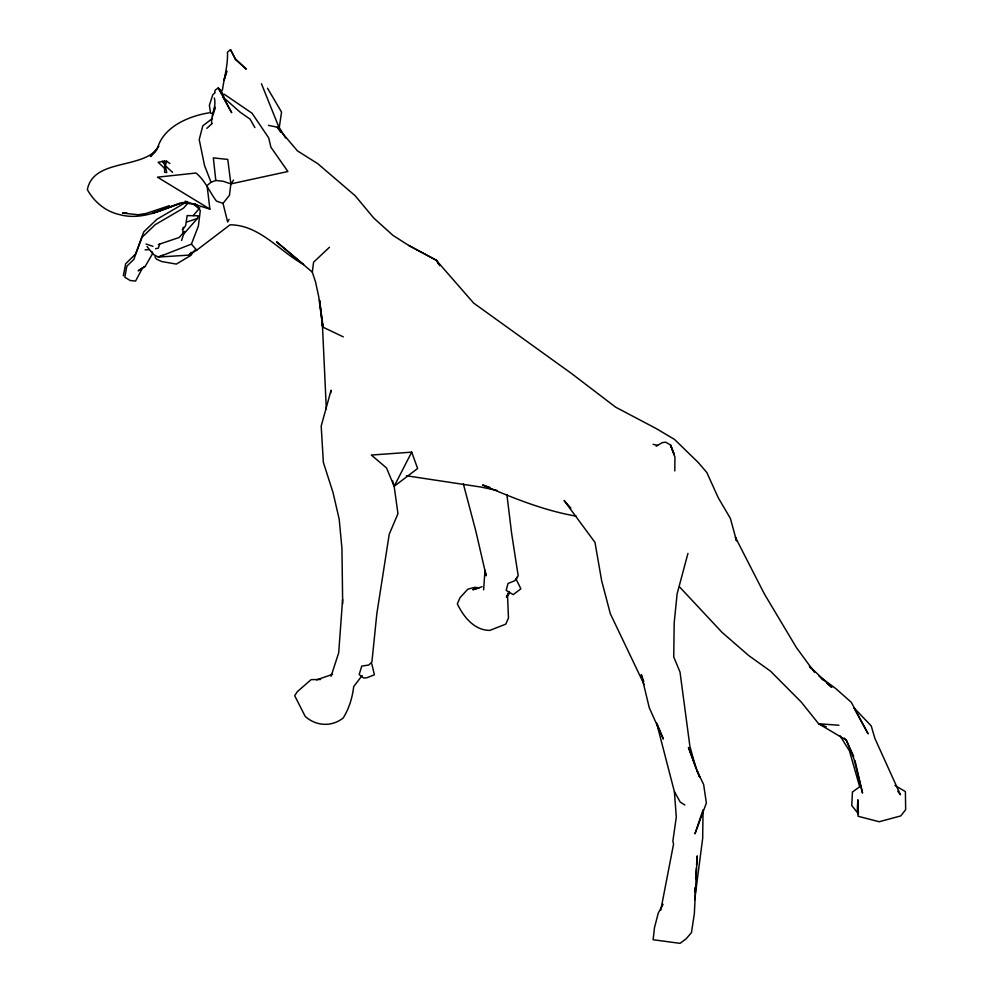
<?xml version="1.0" encoding="UTF-8"?>
<svg xmlns="http://www.w3.org/2000/svg" width="993" height="993" viewBox="0 0 993 993"><rect width="100%" height="100%" fill="white"/><g stroke="black" fill="none" stroke-linecap="round" stroke-linejoin="round"><path stroke-width="1.49" d="M222.432 90.14C224.133 77.528 228.092 65.228 227.447 52.207L230.513 49.65L235.676 59.642L246.314 69.162L235.391 58.86M182.501 229.83L185.654 225.585L187.131 215.605L198.302 215.804L197.47 218.41L183.643 234.075L182.501 229.83L183.333 227.223M483.641 589.83L484.981 570.143L486.148 575.779L475.821 531.069L463.334 483.814M694.653 892.26L694.963 887.705M695.609 878.619L696.354 868.006M696.565 864.977L697.21 855.892L694.343 913.734L691.451 932.638L686.2 938.733L680.068 943.35L653.109 939.738L654.499 927.611L658.297 913.001L663.039 904.288M342.61 599.338L338.7 652.761L331.041 676.37M674.793 470.918L674.942 457.028L670.486 444.951L665.695 442.183L662.17 442.642L656.15 446.242M215.816 180.478L213.334 157.887L227.769 159.426L230.873 183.891L229.457 195.273L223.015 203.379L216.424 201.07C209.498 191.897 205.303 180.639 196.018 173.018L157.477 177.176L209.871 209.089L207.09 185.554L211.012 182.24L215.816 180.478L223.09 181.247L230.873 183.891L287.896 171.504L270.903 147.237L268.718 137.903L251.999 113.177L224.058 94.124M694.666 899.819L702.672 838.377L703.069 809.754L694.951 833.847L706.358 803.052L703.64 784.507L696.863 770.394M343.28 336.863L322.737 327.057L318.691 296.522L315.613 282.211L312.323 272.132L313.577 262.189L329.477 247.245M330.657 393.203L331.079 390.212L321.198 426.096L323.358 462.403L333.015 492.503L339.196 519.215L341.952 548.521L342.672 603.93M279.12 128.606L281.54 112.085L267.514 88.228M164.565 168.289L158.16 162.293L164.329 161.176L166.737 172.596L164.627 172.286L164.565 168.289L166.663 161.226L169.89 163.547M123.343 275.831L125.639 263.803L135.557 254.009M660.767 910.209L673.564 844.038L672.869 841.071L676.295 817.189L674.396 791.669L656.621 723.09M687.95 553.386L677.114 593.876L674.173 623.07L673.738 656.919L680.019 672.1L689.899 746.326L696.242 769.116L688.459 747.468L699.705 777.209L696.813 770.469M157.44 148.466C163.349 126.756 188.906 116.032 209.076 112.83M159.6 244.216L158.321 248.188L155.578 248.709M214.674 92.026L215.307 90.028L218.199 87.992L221.24 90.512L223.773 96.743L218.199 87.992L231.692 112.705L223.102 97.103L240.083 112.147L250.087 119.123L254.891 127.588M181.595 240.455L183.854 233.442M226.466 71.459L223.971 80.321L227.012 71.322M213.408 112.01L215.059 107.033M212.502 116.131L215.109 108.423M136.066 252.632L143.749 231.89L156.956 219.254L185.269 202.709M152.177 251.899L153.294 254.431L158.408 257.05L191.401 244.129L198.389 226.056L200.288 210.553L194.864 203.875M509.037 591.89L506.418 597.252L509.198 591.741M392.52 480.624L394.159 486.322L411.685 452.15L371.332 455.042L386.538 467.976L394.159 486.322L397.957 513.679L389.231 534.234L376.831 613.773L371.903 662.058L368.738 665.049L361.762 666.08L359.156 674.57L363.612 677.971L366.752 677.822L374.423 674.781L371.779 663.845M151.023 251.328L152.525 253.687L145.189 266.397L142.62 267.837L135.557 281.093L130.257 280.522L124.833 277.27L126.819 266.211L133.819 259.434L142.011 237.315L155.218 224.666L183.531 208.12L187.652 203.366M229.06 219.391L227.645 221.998L223.015 203.379M193.188 215.63L199.829 207.897M509.372 593.231L507.584 596.334L508.466 618.018L505.785 624.15L489.834 630.381C474.269 630.431 463.47 616.727 457.326 603.856L460.007 597.724L467.827 589.159L474.753 587.347L479.185 587.868L472.792 589.718L482.089 586.726M516.037 579.316L517.465 576.945M192.58 252.892L190.917 255.387L176.357 264.076L161.76 261.569L156.522 259.185L154.908 256.802M230.873 183.891L233.516 180.093M362.122 675.538L353.707 686.56C352.403 697.558 349.077 708.692 343.131 718.051C331.513 727.174 315.873 726.156 305.149 716.325L294.673 695.671L297.354 691.625L311.107 679.646L320.528 679.473M158.818 146.232L150.427 156.546L155.64 151.482M184.487 231.468L179.162 237.501L158.321 244.526M189.464 254.208L191.252 252.309M192.704 252.383L195.633 249.504M206.867 128.333L212.068 123.542M215.059 92.746L212.85 94.633L209.386 105.32L210.528 113.14L213.495 113.761M212.49 118.452L202.82 125.788L199.221 139.591L204.508 165.409L211.012 182.24M394.159 486.322L417.631 468.497L411.685 452.15M162.554 255.288L158.408 257.05L188.558 255.151L196.763 250.162L230.041 224.828C259.496 224.828 279.517 251.279 303.635 264.523L276.55 241.845L312.323 272.132M142.62 267.837L138.164 270.841L145.189 266.397M156.968 149.533C138.896 169.033 93.33 159.314 87.334 189.638C94.087 201.666 105.01 211.075 118.527 214.327C140.025 220.657 160.258 210.926 179.882 203.267L152.214 213.371L183.32 202.435M316.606 679.882L332.556 674.321M186.709 222.047L197.47 218.41M169.406 205.688L146.021 213.47L138.226 214.736L122.449 213.098L126.93 212.998M145.09 249.876L148.913 249.653M164.329 161.176L166.663 161.226M838.924 725.275L818.604 723.723L801.289 702.113L770.605 671.231L748.784 655.616L722.035 632.367L679.56 586.925M187.565 201.678L184.921 201.393L209.871 209.089M181.285 202.758L193.039 204.024L198.985 208.257M406.435 475.771L481.183 487.079L497.009 490.443M576.263 516.174C543.779 510.539 512.81 497.915 482.61 484.994L489.81 487.315M268.42 125.341L277.332 127.216L297.478 150.899L317.735 163.659L355.159 195.72L373.827 218.137L392.893 235.316L408.669 245.42L436.684 260.439L439.787 265.665M145.996 244.005L152.972 246.363M653.121 444.318L657.577 445.361M826.238 726.727L818.604 723.723L846.334 740.207L853.707 756.306M408.669 245.42L436.684 260.439M894.978 785.475L905.393 791.607L905.666 809.655L900.788 815.911L879.177 821.745L858.126 816.271L857.331 808.426L857.865 799.75L858.411 813.937L851.758 805.46L852.453 791.98L859.665 786.791L849.462 750.907L840.004 735.776M684.885 805.025L680.255 802.121L674.396 791.669M195.038 203.788L198.302 206.097M819.014 676.196L835.883 688.658L851.336 702.349L868.13 733.864L853.732 707.537L871.233 725.92L874.92 738.494L900.415 794.748L897.734 791.148M821.248 678.48L823.594 680.466M827.107 683.432L831.786 687.392L809.394 666.204L811.107 668.289M150.626 251.018L147.026 246.537M172.571 172.348L165.074 165.471L162.293 161.102M844.286 738.06L846.334 740.207L853.93 758.776L862.532 793.084L854.998 760.601M570.913 508.155L564.074 500.497L594.981 542.389L601.646 580.706L610.335 613.761L644.172 684.574M191.401 244.129L196.763 250.162M814.496 672.286L796.411 647.597L764.325 593.864L735.403 537.337L736.508 540.788L730.364 518.358L718.262 497.778L706.805 472.494L698.216 462.465L674.495 439.402L656.013 428.442L615.635 407.167L571.273 373.318L473.673 303.101L436.287 260.29L438.72 264.25M277.332 127.216L280.696 132.193M285.574 137.953L278.574 126.384L261.457 83.71M235.676 59.642L230.513 49.65M516.335 579.552L520.878 588.837L513.207 594.646L506.169 590.339L508.044 583.462L514.771 580.731L518.185 575.766L511.656 533.601L506.889 494.551M657.341 724.331L663.336 739.053L649.285 707.798L641.292 674.619L643.787 681.483M323.06 326.647L319.622 300.631M319.597 300.469L322.737 327.057L322.365 323.631L326.337 409.377M214.351 97.997C216.747 107.033 210.739 114.791 211.708 123.542M673.986 453.677L670.486 444.951L674.297 454.931L673.986 453.677"/></g></svg>
